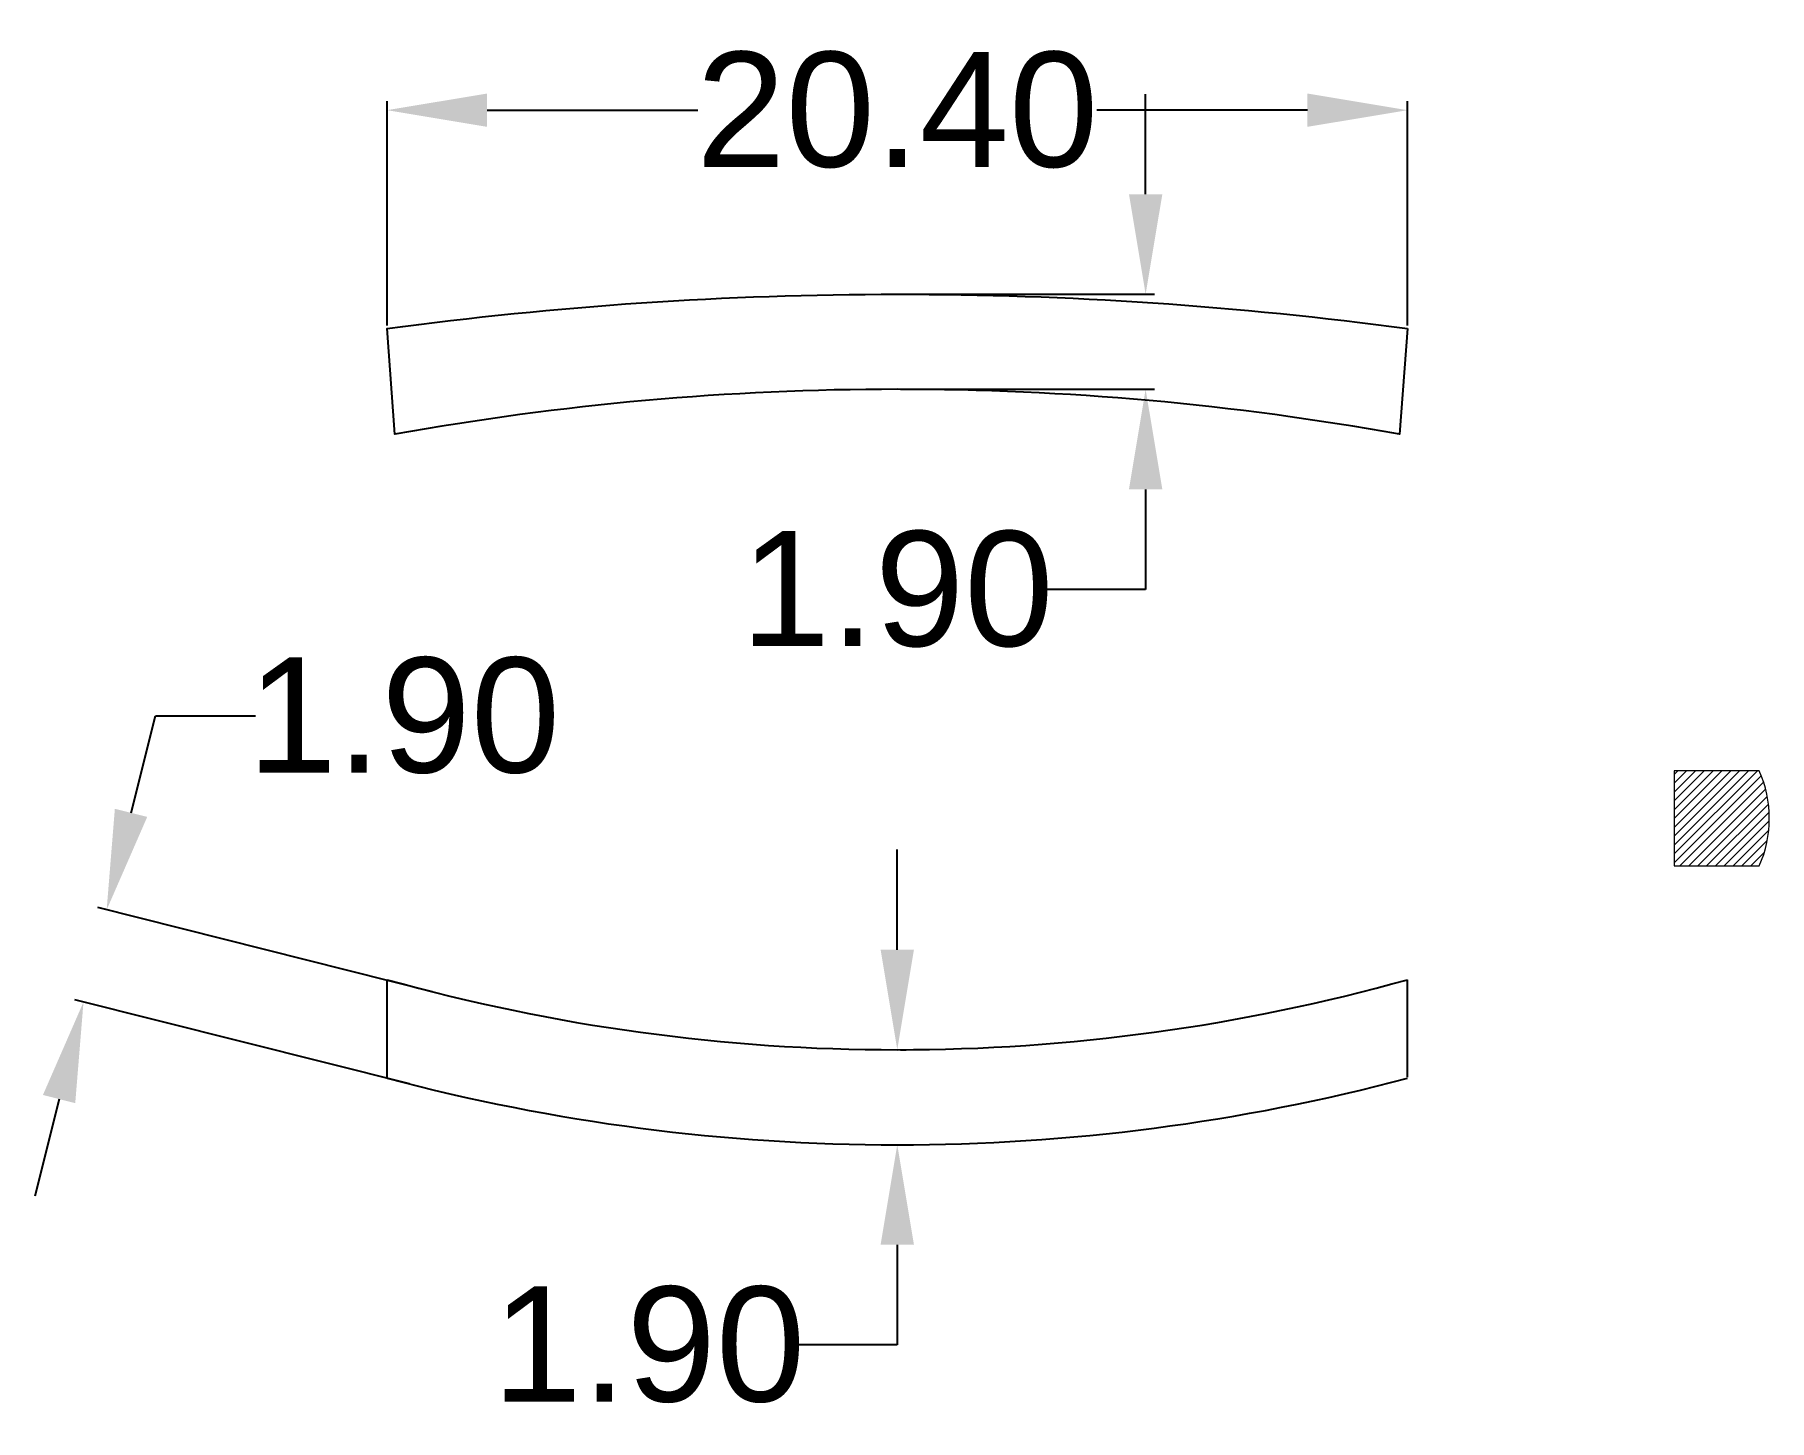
# Model space of a CAD drawing. Header units: millimetres. Extents: x 2955 to 2989.7, y 1508.4 to 1536.1.
import ezdxf

# ---------------------------------------------------------------- set-up
doc = ezdxf.new("R2010")
doc.units = ezdxf.units.MM
doc.layers.add('绘图', color=7, linetype='Continuous', lineweight=13)
doc.styles.get("Standard").update_dxf_attribs({"font": 'arial.ttf'})
doc.dimstyles.new('Standard$0', dxfattribs={"dimtxt": 2.3, "dimasz": 2, "dimexe": 1, "dimexo": 1, "dimgap": 1, "dimtad": 0, "dimtih": 1, "dimtoh": 1, "dimdec": 1, "dimzin": 0, "dimdsep": 46, "dimtxsty": 'Standard', "dimcen": 0, "dimclrd": 4, "dimclre": 4, "dimclrt": 4, "dimadec": 1, "dimazin": 0, "dimtfac": 1, "dimtdec": 1, "dimtofl": 0, "dimtmove": 0, "dimatfit": 0, "dimfxl": 1, "dimtolj": 1, "dimtzin": 0, "dimarcsym": 0})

# ---------------------------------------------------------------- blocks, each defined once
blk = doc.blocks.new('*D6')
at = {"color": 0, "lineweight": -2, "transparency": 16777216}
for p, q in [((2962.093, 1530.32), (2962.093, 1534.805)), ((2982.493, 1530.32), (2982.493, 1534.805)), ((2964.093, 1534.625), (2968.307, 1534.625)), ((2980.493, 1534.625), (2976.28, 1534.625))]:
    blk.add_line(p, q, dxfattribs=at)
at = {"color": 0, "transparency": 16777216}
for points in [[(2964.093, 1534.958), (2964.093, 1534.292), (2962.093, 1534.625)], [(2980.493, 1534.958), (2980.493, 1534.292), (2982.493, 1534.625)]]:
    blk.add_solid(points, dxfattribs=at)
at = {"layer": 'Defpoints', "color": 0, "transparency": 16777216}
for p in [(2962.093, 1534.625), (2962.093, 1530.258), (2982.493, 1530.258)]:
    blk.add_point(p, dxfattribs=at)
at = {"color": 0, "lineweight": 9, "transparency": 16777216, "insert": (2972.293, 1534.625), "char_height": 2.3, "attachment_point": 5}
blk.add_mtext('\\A1;20.40', dxfattribs=at)
blk = doc.blocks.new('*D7')
at = {"color": 0, "lineweight": -2, "transparency": 16777216}
for p, q in [((2977.258, 1532.945), (2977.258, 1534.945)), ((2972.356, 1530.945), (2977.438, 1530.945)), ((2972.356, 1529.045), (2977.438, 1529.045)), ((2977.258, 1527.045), (2977.258, 1525.045)), ((2977.258, 1525.045), (2975.258, 1525.045))]:
    blk.add_line(p, q, dxfattribs=at)
at = {"color": 0, "transparency": 16777216}
for points in [[(2976.925, 1532.945), (2977.592, 1532.945), (2977.258, 1530.945)], [(2976.925, 1527.045), (2977.592, 1527.045), (2977.258, 1529.045)]]:
    blk.add_solid(points, dxfattribs=at)
at = {"layer": 'Defpoints', "color": 0, "transparency": 16777216}
for p in [(2972.293, 1530.945), (2972.293, 1529.045), (2977.258, 1529.045)]:
    blk.add_point(p, dxfattribs=at)
at = {"color": 0, "lineweight": 9, "transparency": 16777216, "insert": (2972.293, 1525.045), "char_height": 2.3, "attachment_point": 5}
blk.add_mtext('\\A1;1.90', dxfattribs=at)
blk = doc.blocks.new('*D8')
at = {"color": 0, "lineweight": -2, "transparency": 16777216}
for p, q in [((2972.293, 1517.842), (2972.293, 1519.842)), ((2972.356, 1515.842), (2972.473, 1515.842)), ((2972.356, 1513.942), (2972.473, 1513.942)), ((2972.293, 1511.942), (2972.293, 1509.942)), ((2972.293, 1509.942), (2970.293, 1509.942))]:
    blk.add_line(p, q, dxfattribs=at)
at = {"color": 0, "transparency": 16777216}
for points in [[(2971.96, 1517.842), (2972.627, 1517.842), (2972.293, 1515.842)], [(2971.96, 1511.942), (2972.627, 1511.942), (2972.293, 1513.942)]]:
    blk.add_solid(points, dxfattribs=at)
at = {"layer": 'Defpoints', "color": 0, "transparency": 16777216}
for p in [(2972.293, 1515.842), (2972.293, 1513.942), (2972.293, 1513.942)]:
    blk.add_point(p, dxfattribs=at)
at = {"color": 0, "lineweight": 9, "transparency": 16777216, "insert": (2967.328, 1509.942), "char_height": 2.3, "attachment_point": 5}
blk.add_mtext('\\A1;1.90', dxfattribs=at)
blk = doc.blocks.new('*D9')
at = {"color": 0, "lineweight": -2, "transparency": 16777216}
for p, q in [((2956.975, 1520.577), (2957.463, 1522.517)), ((2957.463, 1522.517), (2959.463, 1522.517)), ((2963.003, 1517), (2956.313, 1518.682)), ((2962.54, 1515.157), (2955.85, 1516.839)), ((2955.537, 1514.855), (2955.049, 1512.916))]:
    blk.add_line(p, q, dxfattribs=at)
at = {"color": 0, "transparency": 16777216}
for points in [[(2956.652, 1520.659), (2957.299, 1520.496), (2956.488, 1518.638)], [(2955.214, 1514.937), (2955.86, 1514.774), (2956.025, 1516.795)]]:
    blk.add_solid(points, dxfattribs=at)
at = {"layer": 'Defpoints', "color": 0, "transparency": 16777216}
for p in [(2956.025, 1516.795), (2963.064, 1516.985), (2962.601, 1515.142)]:
    blk.add_point(p, dxfattribs=at)
at = {"color": 0, "lineweight": 9, "transparency": 16777216, "insert": (2962.428, 1522.517), "char_height": 2.3, "attachment_point": 5}
blk.add_mtext('\\A1;1.90', dxfattribs=at)

msp = doc.modelspace()

# ---------------------------------------------------------------- hatches: boundary and pattern name
at = {"lineweight": 9}
h = msp.add_hatch(dxfattribs=at)
h.set_pattern_fill('ANSI31', color=1, style=0)
h.set_pattern_definition([(45, (2923.21561, 1513.48103), (-0.08838835, 0.08838835), [])])
h.paths.add_polyline_path([(2989.526, 1519.516, 0.210526), (2989.526, 1521.416), (2987.826, 1521.416), (2987.826, 1519.516)])

# ---------------------------------------------------------------- linework, layer by layer
for p, q in [((2962.093, 1515.291), (2962.093, 1517.242)), ((2982.493, 1515.291), (2982.493, 1517.242))]:
    msp.add_line(p, q)
msp.add_lwpolyline([(2982.493, 1530.258), (2982.335, 1528.145, 0.089627), (2962.252, 1528.145), (2962.093, 1530.258, -0.033661), (2972.293, 1530.945, -0.033661)], format="xyb", close=True)
for radius, start, end in [(37.857, 254.3694, 285.6306), (39.757, 255.1341, 284.8659)]:
    msp.add_arc((2972.293, 1553.699), radius, start, end)
at = {"layer": '绘图', "color": 0, "lineweight": 9, "ltscale": 0.05}
msp.add_lwpolyline([(2989.526, 1521.416), (2987.826, 1521.416), (2987.826, 1519.516), (2989.526, 1519.516, 0.210526)], format="xyb", close=True, dxfattribs=at)

# ---------------------------------------------------------------- dimensions: what is measured, and where the dimension line sits
at = {"color": 3, "lineweight": 9}
dim = msp.add_linear_dim(base=(2962.093, 1534.625), p1=(2982.493, 1530.258), p2=(2962.093, 1530.258), dimstyle='Standard$0', override={"dimexe": 0.18, "dimexo": 0.0625, "dimgap": 0.09, "dimdec": 2, "dimcen": 0.09, "dimclrd": 0, "dimclre": 0, "dimclrt": 0, "dimtdec": 2, "dimatfit": 3, "dimfxl": 1.25}, dxfattribs=at)
dim.commit()
dim.dimension.update_dxf_attribs({"geometry": '*D6', "text_midpoint": (2972.293, 1534.625)})
for base, p1, p2, angle, picture, middle, dimtype in [((2977.258, 1529.045), (2972.293, 1530.945), (2972.293, 1529.045), 90, '*D7', (2972.293, 1525.045), 160), ((2956.025, 1516.795), (2963.064, 1516.985), (2962.601, 1515.142), 255.8893, '*D9', (2962.428, 1522.517), 161)]:
    dim = msp.add_linear_dim(base=base, p1=p1, p2=p2, angle=angle, dimstyle='Standard$0', override={"dimexe": 0.18, "dimexo": 0.0625, "dimgap": 0.09, "dimdec": 2, "dimcen": 0.09, "dimclrd": 0, "dimclre": 0, "dimclrt": 0, "dimtdec": 2, "dimatfit": 3, "dimfxl": 1.25}, dxfattribs=at)
    dim.commit()
    dim.dimension.update_dxf_attribs({"geometry": picture, "text_midpoint": middle, "dimtype": dimtype})
dim = msp.add_linear_dim(base=(2972.293, 1513.942), p1=(2972.293, 1515.842), p2=(2972.293, 1513.942), angle=90, dimstyle='Standard$0', override={"dimexe": 0.18, "dimexo": 0.0625, "dimgap": 0.09, "dimdec": 2, "dimcen": 0.09, "dimclrd": 0, "dimclre": 0, "dimclrt": 0, "dimtdec": 2, "dimatfit": 3, "dimfxl": 1.25}, dxfattribs=at)
dim.commit()
dim.dimension.update_dxf_attribs({"geometry": '*D8', "text_midpoint": (2967.328, 1509.942)})

doc.saveas('drawing.dxf')
